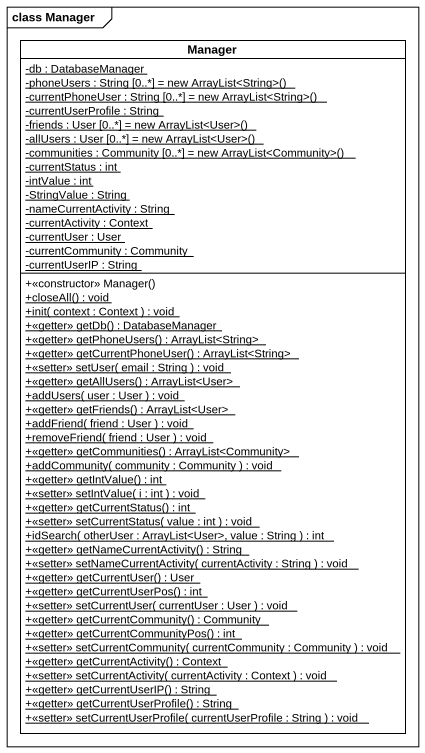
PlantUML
@startuml
mainframe class Manager
hide circle
hide empty members
skinparam classAttributeIconSize 0
class Manager {
  {static} -db : DatabaseManager
  {static} {field} -phoneUsers : String [0..*] = new ArrayList<String>()
  {static} {field} -currentPhoneUser : String [0..*] = new ArrayList<String>()
  {static} -currentUserProfile : String
  {static} {field} -friends : User [0..*] = new ArrayList<User>()
  {static} {field} -allUsers : User [0..*] = new ArrayList<User>()
  {static} {field} -communities : Community [0..*] = new ArrayList<Community>()
  {static} -currentStatus : int
  {static} -intValue : int
  {static} -StringValue : String
  {static} -nameCurrentActivity : String
  {static} -currentActivity : Context
  {static} -currentUser : User
  {static} -currentCommunity : Community
  {static} -currentUserIP : String
  +<<constructor>> Manager()
  {static} +closeAll() : void
  {static} +init( context : Context ) : void
  {static} +<<getter>> getDb() : DatabaseManager
  {static} +<<getter>> getPhoneUsers() : ArrayList<String>
  {static} +<<getter>> getCurrentPhoneUser() : ArrayList<String>
  {static} +<<setter>> setUser( email : String ) : void
  {static} +<<getter>> getAllUsers() : ArrayList<User>
  {static} +addUsers( user : User ) : void
  {static} +<<getter>> getFriends() : ArrayList<User>
  {static} +addFriend( friend : User ) : void
  {static} +removeFriend( friend : User ) : void
  {static} +<<getter>> getCommunities() : ArrayList<Community>
  {static} +addCommunity( community : Community ) : void
  {static} +<<getter>> getIntValue() : int
  {static} +<<setter>> setIntValue( i : int ) : void
  {static} +<<getter>> getCurrentStatus() : int
  {static} +<<setter>> setCurrentStatus( value : int ) : void
  {static} +idSearch( otherUser : ArrayList<User>, value : String ) : int
  {static} +<<getter>> getNameCurrentActivity() : String
  {static} +<<setter>> setNameCurrentActivity( currentActivity : String ) : void
  {static} +<<getter>> getCurrentUser() : User
  {static} +<<getter>> getCurrentUserPos() : int
  {static} +<<setter>> setCurrentUser( currentUser : User ) : void
  {static} +<<getter>> getCurrentCommunity() : Community
  {static} +<<getter>> getCurrentCommunityPos() : int
  {static} +<<setter>> setCurrentCommunity( currentCommunity : Community ) : void
  {static} +<<getter>> getCurrentActivity() : Context
  {static} +<<setter>> setCurrentActivity( currentActivity : Context ) : void
  {static} +<<getter>> getCurrentUserIP() : String
  {static} +<<getter>> getCurrentUserProfile() : String
  {static} +<<setter>> setCurrentUserProfile( currentUserProfile : String ) : void
}
@enduml
